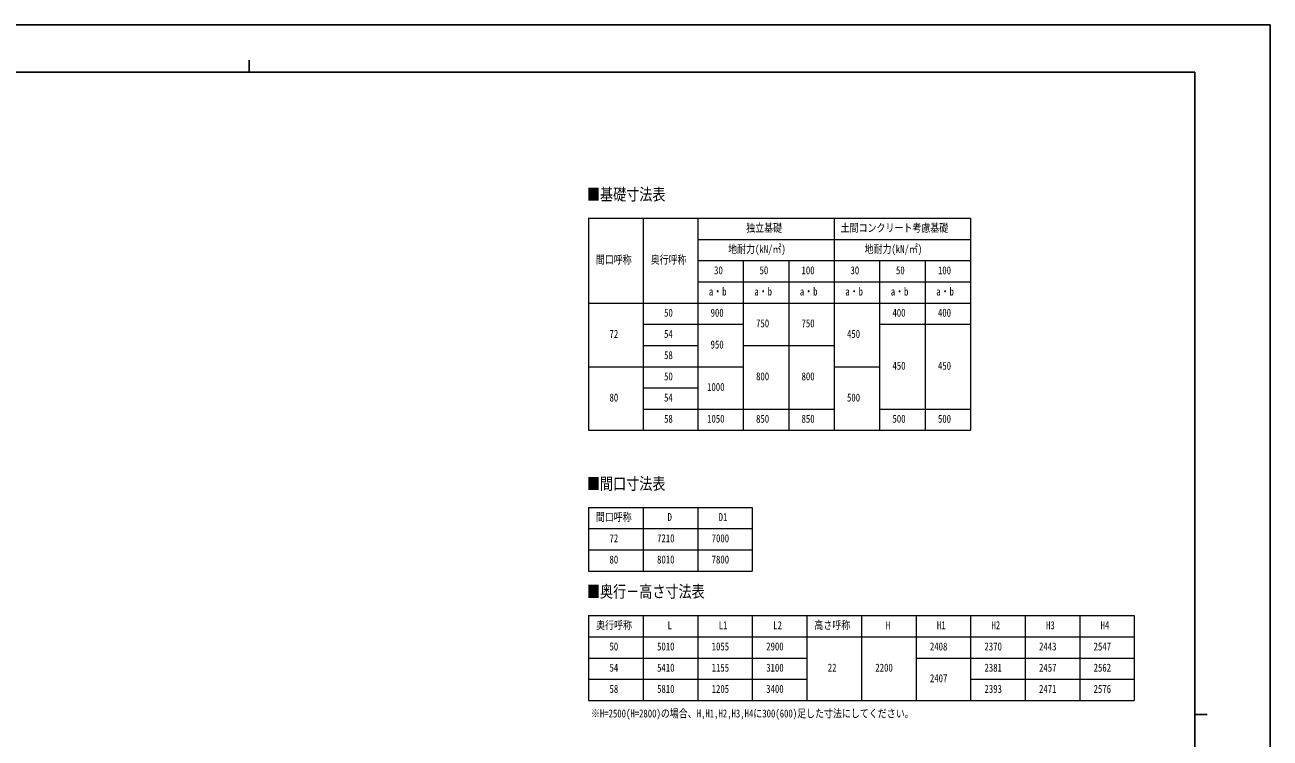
# Model space of a CAD drawing. Units: millimetres, scale not verified. Extents: x -16820 to 16820, y -11880 to 11880.
# Drawn here: x -3718 to 16820, y 109 to 11880 of the extents above; entities that cross this region are included whole.
import ezdxf
from ezdxf.enums import TextEntityAlignment as Align

# ---------------------------------------------------------------- set-up
doc = ezdxf.new("R2010")
doc.units = ezdxf.units.MM
doc.header["$LTSCALE"] = 60
doc.layers.add('0-1_TABLE1', color=7, linetype='Continuous', lineweight=18)
doc.layers.add('0-2_USER1', color=3, linetype='Continuous')
doc.layers.add('0-6_YKK_ZWAK', color=7, linetype='Continuous')
doc.styles.add('ＭＳ ゴシック', font='')
doc.styles.get('ＭＳ ゴシック').set_extended_font_data('MS Gothic')

msp = doc.modelspace()

# ---------------------------------------------------------------- linework, layer by layer
at = {"layer": '0-1_TABLE1'}
for p, q in [((5580.08, 8689.11), (11880.08, 8689.11)), ((5580.08, 8689.11), (5580.08, 5189.11)), ((6480.08, 8689.11), (6480.08, 5189.11)), ((7380.08, 8689.11), (7380.08, 5189.11)), ((7380.08, 8339.11), (11880.08, 8339.11)), ((7380.08, 7989.11), (11880.08, 7989.11)), ((10380.08, 7989.11), (10380.08, 5189.11)), ((7380.08, 7639.11), (11880.08, 7639.11)), ((5580.08, 7289.11), (11880.08, 7289.11)), ((6480.08, 6939.11), (8130.08, 6939.11)), ((10380.08, 6939.11), (11880.08, 6939.11)), ((6480.08, 6589.11), (7380.08, 6589.11)), ((8130.08, 6589.11), (9630.08, 6589.11)), ((5580.08, 6239.11), (8130.08, 6239.11)), ((9630.08, 6239.11), (10380.08, 6239.11)), ((6480.08, 5889.11), (7380.08, 5889.11)), ((5580.08, 3916.42), (8280.08, 3916.42)), ((5580.08, 3916.42), (5580.08, 2866.42)), ((6480.08, 3916.42), (6480.08, 2866.42)), ((7380.08, 3916.42), (7380.08, 2866.42)), ((8280.08, 3916.42), (8280.08, 2866.42)), ((5580.08, 3566.42), (8280.08, 3566.42)), ((5580.08, 3216.42), (8280.08, 3216.42)), ((5580.08, 2866.42), (8280.08, 2866.42)), ((5580.08, 2131.12), (14580.08, 2131.12)), ((5580.08, 2131.12), (5580.08, 731.12)), ((6480.08, 2131.12), (6480.08, 731.12)), ((7380.08, 2131.12), (7380.08, 731.12)), ((8280.08, 2131.12), (8280.08, 731.12)), ((9180.08, 2131.12), (9180.08, 731.12)), ((10080.08, 2131.12), (10080.08, 731.12)), ((10980.08, 2131.12), (10980.08, 731.12)), ((11880.08, 2131.12), (11880.08, 731.12)), ((12780.08, 2131.12), (12780.08, 731.12)), ((13680.08, 2131.12), (13680.08, 731.12)), ((14580.08, 2131.12), (14580.08, 731.12)), ((5580.08, 1781.12), (14580.08, 1781.12)), ((5580.08, 1431.12), (9180.08, 1431.12)), ((10980.08, 1431.12), (14580.08, 1431.12)), ((5580.08, 1081.12), (9180.08, 1081.12)), ((11880.08, 1081.12), (14580.08, 1081.12)), ((5580.08, 731.12), (14580.08, 731.12))]:
    msp.add_line(p, q, dxfattribs=at)
for points in [[(9630.08, 8689.11), (9630.08, 6239.11), (9630.08, 5189.11)], [(11880.08, 8689.11), (11880.08, 7989.11), (11880.08, 5189.11)], [(8130.08, 7989.11), (8130.08, 6589.11), (8130.08, 5189.11)], [(8880.08, 7989.11), (8880.08, 6589.11), (8880.08, 5539.11), (8880.08, 5189.11)], [(11130.08, 7989.11), (11130.08, 6939.11), (11130.08, 5189.11)], [(6480.08, 5539.11), (7380.08, 5539.11), (8130.08, 5539.11), (9630.08, 5539.11)], [(10380.08, 5539.11), (11130.08, 5539.11), (11880.08, 5539.11)], [(5580.08, 5189.11), (10380.08, 5189.11), (11880.08, 5189.11)]]:
    msp.add_lwpolyline(points, dxfattribs=at)
at = {"layer": '0-6_YKK_ZWAK'}
for p, q in [((-19.92, 11300), (-19.92, 11100)), ((15580.08, 11100), (-15619.92, 11100)), ((15580.08, 11100), (15580.08, -10100)), ((15580.08, 500), (15780.08, 500))]:
    msp.add_line(p, q, dxfattribs=at)
msp.add_lwpolyline([(-16820, -11880), (16820, -11880), (16820, 11880), (-16820, 11880)], close=True, dxfattribs=at)

# ---------------------------------------------------------------- texts
at = {"layer": '0-1_TABLE1', "style": 'ＭＳ ゴシック', "width": 0.8}
for s, p in [('独立基礎', (8178.68, 8424.11)), ('土間コンクリート考慮基礎', (9737.48, 8424.11)), ('地耐力(kN/㎡)', (7881.08, 8074.11)), ('地耐力(kN/㎡)', (10131.08, 8074.11)), ('間口呼称', (5698.88, 7899.11)), ('奥行呼称', (6603.68, 7899.11)), ('30', (7649.48, 7724.11)), ('50', (8399.48, 7724.11)), ('100', (9091.88, 7724.11)), ('30', (9899.48, 7724.11)), ('50', (10649.48, 7724.11)), ('100', (11341.88, 7724.11)), ('a・b', (7563.08, 7374.11)), ('a・b', (8313.08, 7374.11)), ('a・b', (9063.08, 7374.11)), ('a・b', (9813.08, 7374.11)), ('a・b', (10563.08, 7374.11)), ('a・b', (11313.08, 7374.11)), ('50', (6824.48, 7024.11)), ('900', (7591.88, 7024.11)), ('400', (10591.88, 7024.11)), ('400', (11341.88, 7024.11)), ('750', (8341.88, 6849.11)), ('750', (9091.88, 6849.11)), ('72', (5924.48, 6674.11)), ('54', (6824.48, 6674.11)), ('450', (9841.88, 6674.11)), ('950', (7591.88, 6499.11)), ('58', (6824.48, 6324.11)), ('450', (10591.88, 6149.11)), ('450', (11341.88, 6149.11)), ('50', (6824.48, 5974.11)), ('1000', (7534.28, 5799.11)), ('800', (8341.88, 5974.11)), ('800', (9091.88, 5974.11)), ('80', (5924.48, 5624.11)), ('54', (6824.48, 5624.11)), ('500', (9841.88, 5624.11)), ('58', (6824.48, 5274.11)), ('1050', (7534.28, 5274.11)), ('850', (8341.88, 5274.11)), ('850', (9091.88, 5274.11)), ('500', (10591.88, 5274.11)), ('500', (11341.88, 5274.11)), ('間口呼称', (5698.88, 3651.42)), ('D', (6882.08, 3651.42)), ('D1', (7724.48, 3651.42)), ('72', (5924.48, 3301.42)), ('7210', (6709.28, 3301.42)), ('7000', (7609.28, 3301.42)), ('80', (5924.48, 2951.42)), ('8010', (6709.28, 2951.42)), ('7800', (7609.28, 2951.42)), ('奥行呼称', (5703.68, 1866.12)), ('高さ呼称', (9303.68, 1866.12)), ('L', (6882.08, 1866.12)), ('L1', (7724.48, 1866.12)), ('L2', (8624.48, 1866.12)), ('H', (10482.08, 1866.12)), ('H1', (11324.48, 1866.12)), ('H2', (12224.48, 1866.12)), ('H3', (13124.48, 1866.12)), ('H4', (14024.48, 1866.12)), ('50', (5924.48, 1516.12)), ('5010', (6709.28, 1516.12)), ('1055', (7609.28, 1516.12)), ('2900', (8509.28, 1516.12)), ('2408', (11209.28, 1516.12)), ('2370', (12109.28, 1516.12)), ('2443', (13009.28, 1516.12)), ('2547', (13909.28, 1516.12)), ('54', (5924.48, 1166.12)), ('5410', (6709.28, 1166.12)), ('1155', (7609.28, 1166.12)), ('3100', (8509.28, 1166.12)), ('22', (9524.48, 1166.12)), ('2200', (10309.28, 1166.12)), ('2381', (12109.28, 1166.12)), ('2457', (13009.28, 1166.12)), ('2562', (13909.28, 1166.12)), ('2407', (11209.28, 991.12)), ('58', (5924.48, 816.12)), ('5810', (6709.28, 816.12)), ('1205', (7609.28, 816.12)), ('3400', (8509.28, 816.12)), ('2393', (12109.28, 816.12)), ('2471', (13009.28, 816.12)), ('2576', (13909.28, 816.12))]:
    msp.add_text(s, height=132, dxfattribs=at).set_placement(p, align=Align.BOTTOM_LEFT)
at = {"layer": '0-2_USER1', "style": 'ＭＳ ゴシック', "width": 0.8}
for s, height, p in [('■基礎寸法表', 197.9, (5551.2, 8925)), ('■間口寸法表', 197.9, (5551.2, 4150)), ('■奥行－高さ寸法表', 197.9, (5551.2, 2370)), ('※H=2500(H=2800)の場合、H,H1,H2,H3,H4に300(600)足した寸法にしてください。', 132, (5617.56, 410))]:
    msp.add_text(s, height=height, dxfattribs=at).set_placement(p, align=Align.BOTTOM_LEFT)

doc.saveas('drawing.dxf')
